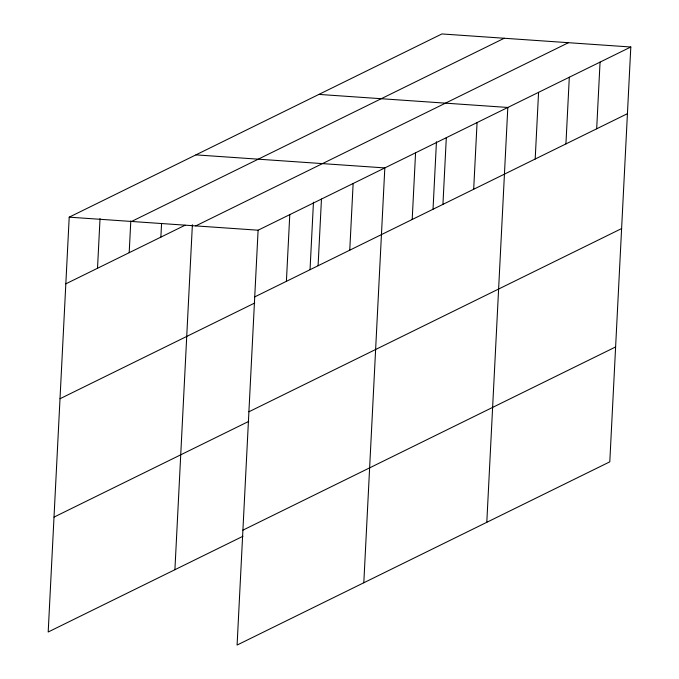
<?xml version="1.0" encoding="UTF-8"?>
<svg xmlns="http://www.w3.org/2000/svg" width="679" height="679" viewBox="0 0 679 679"><rect width="100%" height="100%" fill="white"/><g stroke="black" fill="none" stroke-linecap="round" stroke-linejoin="round"><path stroke-width="1.02" d="M630.808 47.004L258.105 230.206L237.09 645.05L609.793 461.839L630.808 47.004L441.91 33.95L69.207 217.161L48.192 631.996L242.929 536.274M97.513 268.264L100.034 218.519M129.188 252.698L130.801 220.947M160.872 237.124L161.568 223.366M174.91 569.706L192.386 224.715M286.402 281.318L289.78 214.64M310.04 269.656L313.46 202.198M318.086 265.744L321.464 199.066M349.761 250.169L353.139 183.491M363.808 582.76L384.823 167.917L195.925 154.871M412.195 219.487L415.573 152.8M433.032 209.2L436.453 141.741M442.937 204.371L446.315 137.693M473.687 189.254L477.065 122.576M486.801 522.295L507.816 107.46L318.918 94.406M535.188 159.022L538.566 92.344M565.93 143.914L569.308 77.228M596.68 128.798L600.058 62.112M131.548 221.464L504.242 38.253M65.829 283.839L185.095 225.216M195.764 225.903L568.467 42.692M254.727 296.893L627.43 113.682M60.007 398.734L254.744 303.004M248.904 411.78L621.608 228.577M54.014 517.109L248.752 421.379M242.912 530.155L615.615 346.944M69.207 217.161L258.105 230.206"/></g></svg>
